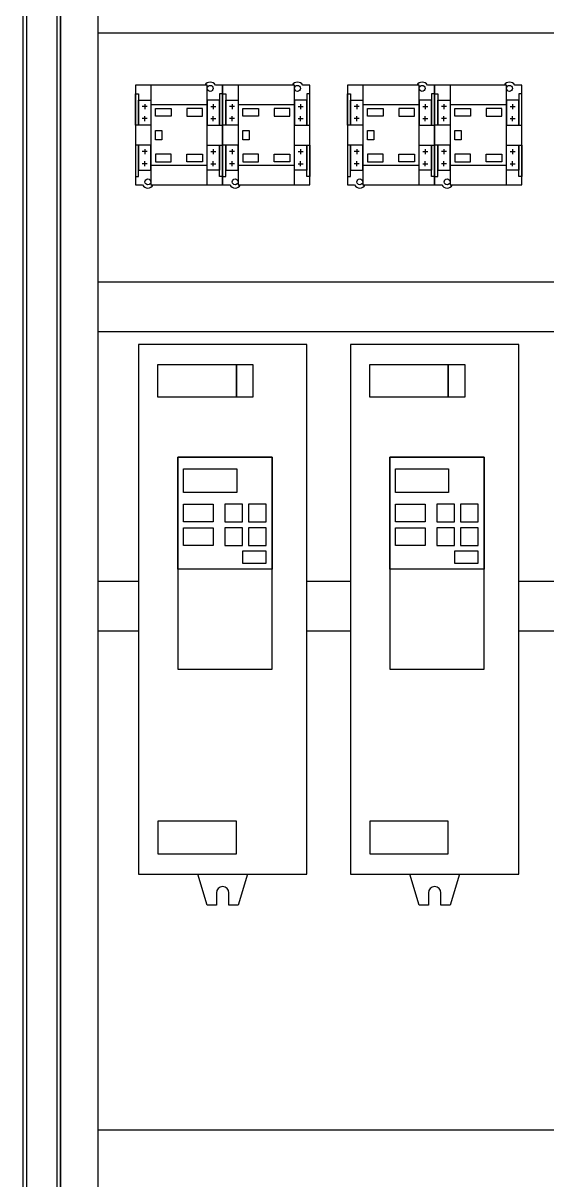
# Model space of a CAD drawing. Header units: millimetres. Extents: x 3151 to 30896, y 1337 to 7086.
# Drawn here: x 19249 to 19669, y 2196 to 3124 of the extents above; entities that cross this region are included whole.
import ezdxf

# ---------------------------------------------------------------- set-up
doc = ezdxf.new("R2010")
doc.units = ezdxf.units.MM

msp = doc.modelspace()

# ---------------------------------------------------------------- linework, layer by layer
at = {"color": 7}
for p, q in [((19248.88, 1336.69), (19248.88, 3536.69)), ((19278.88, 3536.69), (19278.88, 1336.69)), ((19251.53, 3534.04), (19251.53, 1339.34)), ((19276.23, 1339.34), (19276.23, 3534.04)), ((19278.88, 1779.19), (19278.88, 3332.19)), ((19308.88, 3332.19), (19308.88, 1779.19)), ((19308.88, 3116.69), (20188.88, 3116.69)), ((19351.38, 3074.6), (19338.88, 3074.6)), ((19338.88, 3074.6), (19338.88, 2994.6)), ((19396.38, 3074.6), (19351.38, 3074.6)), ((19351.38, 3074.6), (19351.38, 2994.6)), ((19396.38, 2994.6), (19396.38, 3074.6)), ((19408.88, 3074.6), (19403.21, 3074.6)), ((19421.38, 3074.6), (19408.88, 3074.6)), ((19408.88, 3074.6), (19408.88, 2994.6)), ((19408.88, 2994.6), (19408.88, 3074.6)), ((19466.38, 3074.6), (19421.38, 3074.6)), ((19421.38, 3074.6), (19421.38, 2994.6)), ((19466.38, 2994.6), (19466.38, 3074.6)), ((19478.88, 3074.6), (19473.21, 3074.6)), ((19478.88, 2994.6), (19478.88, 3074.6)), ((19521.38, 3074.6), (19508.88, 3074.6)), ((19508.88, 3074.6), (19508.88, 2994.6)), ((19566.38, 3074.6), (19521.38, 3074.6)), ((19521.38, 3074.6), (19521.38, 2994.6)), ((19566.38, 2994.6), (19566.38, 3074.6)), ((19578.88, 3074.6), (19573.21, 3074.6)), ((19578.88, 2994.6), (19578.88, 3074.6)), ((19591.38, 3074.6), (19578.88, 3074.6)), ((19578.88, 3074.6), (19578.88, 2994.6)), ((19636.38, 3074.6), (19591.38, 3074.6)), ((19591.38, 3074.6), (19591.38, 2994.6)), ((19636.38, 2994.6), (19636.38, 3074.6)), ((19648.88, 3074.6), (19643.21, 3074.6)), ((19648.88, 2994.6), (19648.88, 3074.6)), ((19338.88, 3042.68), (19338.88, 3067.68)), ((19338.88, 3067.68), (19341.38, 3067.68)), ((19341.38, 3067.68), (19341.38, 3042.68)), ((19341.38, 3042.68), (19341.38, 3062.68)), ((19341.38, 3062.68), (19351.38, 3062.68)), ((19351.38, 3062.68), (19351.38, 3042.68)), ((19406.38, 3062.68), (19396.38, 3062.68)), ((19396.38, 3062.68), (19396.38, 3042.68)), ((19408.88, 3067.68), (19406.38, 3067.68)), ((19406.38, 3067.68), (19406.38, 3042.68)), ((19406.38, 3042.68), (19406.38, 3062.68)), ((19408.88, 3042.68), (19408.88, 3067.68)), ((19408.88, 3067.68), (19411.38, 3067.68)), ((19408.88, 3042.68), (19408.88, 3067.68)), ((19411.38, 3067.68), (19411.38, 3042.68)), ((19411.38, 3042.68), (19411.38, 3062.68)), ((19411.38, 3062.68), (19421.38, 3062.68)), ((19421.38, 3062.68), (19421.38, 3042.68)), ((19476.38, 3062.68), (19466.38, 3062.68)), ((19466.38, 3062.68), (19466.38, 3042.68)), ((19478.88, 3067.68), (19476.38, 3067.68)), ((19476.38, 3067.68), (19476.38, 3042.68)), ((19476.38, 3042.68), (19476.38, 3062.68)), ((19478.88, 3042.68), (19478.88, 3067.68)), ((19508.88, 3042.68), (19508.88, 3067.68)), ((19508.88, 3067.68), (19511.38, 3067.68)), ((19511.38, 3067.68), (19511.38, 3042.68)), ((19511.38, 3042.68), (19511.38, 3062.68)), ((19511.38, 3062.68), (19521.38, 3062.68)), ((19521.38, 3062.68), (19521.38, 3042.68)), ((19576.38, 3062.68), (19566.38, 3062.68)), ((19566.38, 3062.68), (19566.38, 3042.68)), ((19578.88, 3067.68), (19576.38, 3067.68)), ((19576.38, 3067.68), (19576.38, 3042.68)), ((19576.38, 3042.68), (19576.38, 3062.68)), ((19578.88, 3042.68), (19578.88, 3067.68)), ((19578.88, 3042.68), (19578.88, 3067.68)), ((19578.88, 3067.68), (19581.38, 3067.68)), ((19581.38, 3067.68), (19581.38, 3042.68)), ((19581.38, 3042.68), (19581.38, 3062.68)), ((19581.38, 3062.68), (19591.38, 3062.68)), ((19591.38, 3062.68), (19591.38, 3042.68)), ((19646.38, 3062.68), (19636.38, 3062.68)), ((19636.38, 3062.68), (19636.38, 3042.68)), ((19648.88, 3067.68), (19646.38, 3067.68)), ((19646.38, 3067.68), (19646.38, 3042.68)), ((19646.38, 3042.68), (19646.38, 3062.68)), ((19648.88, 3042.68), (19648.88, 3067.68)), ((19348.38, 3057.54), (19344.38, 3057.54)), ((19346.38, 3059.54), (19346.38, 3055.54)), ((19396.38, 3058.98), (19351.38, 3058.98)), ((19355.03, 3049.8), (19355.03, 3055.96)), ((19355.03, 3055.96), (19367.57, 3055.96)), ((19367.57, 3055.96), (19367.57, 3049.8)), ((19392.73, 3055.96), (19380.19, 3055.96)), ((19380.19, 3055.96), (19380.19, 3049.8)), ((19392.73, 3049.8), (19392.73, 3055.96)), ((19399.38, 3057.54), (19403.38, 3057.54)), ((19401.38, 3059.54), (19401.38, 3055.54)), ((19418.38, 3057.54), (19414.38, 3057.54)), ((19416.38, 3059.54), (19416.38, 3055.54)), ((19466.38, 3058.98), (19421.38, 3058.98)), ((19425.03, 3049.8), (19425.03, 3055.96)), ((19425.03, 3055.96), (19437.57, 3055.96)), ((19437.57, 3055.96), (19437.57, 3049.8)), ((19462.73, 3055.96), (19450.19, 3055.96)), ((19450.19, 3055.96), (19450.19, 3049.8)), ((19462.73, 3049.8), (19462.73, 3055.96)), ((19469.38, 3057.54), (19473.38, 3057.54)), ((19471.38, 3059.54), (19471.38, 3055.54)), ((19518.38, 3057.54), (19514.38, 3057.54)), ((19516.38, 3059.54), (19516.38, 3055.54)), ((19566.38, 3058.98), (19521.38, 3058.98)), ((19525.03, 3049.8), (19525.03, 3055.96)), ((19525.03, 3055.96), (19537.57, 3055.96)), ((19537.57, 3055.96), (19537.57, 3049.8)), ((19562.73, 3055.96), (19550.19, 3055.96)), ((19550.19, 3055.96), (19550.19, 3049.8)), ((19562.73, 3049.8), (19562.73, 3055.96)), ((19569.38, 3057.54), (19573.38, 3057.54)), ((19571.38, 3059.54), (19571.38, 3055.54)), ((19588.38, 3057.54), (19584.38, 3057.54)), ((19586.38, 3059.54), (19586.38, 3055.54)), ((19636.38, 3058.98), (19591.38, 3058.98)), ((19595.03, 3049.8), (19595.03, 3055.96)), ((19595.03, 3055.96), (19607.57, 3055.96)), ((19607.57, 3055.96), (19607.57, 3049.8)), ((19632.73, 3055.96), (19620.19, 3055.96)), ((19620.19, 3055.96), (19620.19, 3049.8)), ((19632.73, 3049.8), (19632.73, 3055.96)), ((19639.38, 3057.54), (19643.38, 3057.54)), ((19641.38, 3059.54), (19641.38, 3055.54)), ((19348.38, 3047.81), (19344.38, 3047.81)), ((19346.38, 3045.81), (19346.38, 3049.81)), ((19367.57, 3049.8), (19355.03, 3049.8)), ((19380.19, 3049.8), (19392.73, 3049.8)), ((19399.38, 3047.81), (19403.38, 3047.81)), ((19401.38, 3045.81), (19401.38, 3049.81)), ((19418.38, 3047.81), (19414.38, 3047.81)), ((19416.38, 3045.81), (19416.38, 3049.81)), ((19437.57, 3049.8), (19425.03, 3049.8)), ((19450.19, 3049.8), (19462.73, 3049.8)), ((19469.38, 3047.81), (19473.38, 3047.81)), ((19471.38, 3045.81), (19471.38, 3049.81)), ((19518.38, 3047.81), (19514.38, 3047.81)), ((19516.38, 3045.81), (19516.38, 3049.81)), ((19537.57, 3049.8), (19525.03, 3049.8)), ((19550.19, 3049.8), (19562.73, 3049.8)), ((19569.38, 3047.81), (19573.38, 3047.81)), ((19571.38, 3045.81), (19571.38, 3049.81)), ((19588.38, 3047.81), (19584.38, 3047.81)), ((19586.38, 3045.81), (19586.38, 3049.81)), ((19607.57, 3049.8), (19595.03, 3049.8)), ((19620.19, 3049.8), (19632.73, 3049.8)), ((19639.38, 3047.81), (19643.38, 3047.81)), ((19641.38, 3045.81), (19641.38, 3049.81)), ((19341.38, 3042.68), (19338.88, 3042.68)), ((19351.38, 3042.68), (19341.38, 3042.68)), ((19355.03, 3038.3), (19360.17, 3038.3)), ((19355.03, 3030.9), (19355.03, 3038.3)), ((19360.17, 3038.3), (19360.17, 3030.9)), ((19396.38, 3042.68), (19406.38, 3042.68)), ((19406.38, 3042.68), (19408.88, 3042.68)), ((19411.38, 3042.68), (19408.88, 3042.68)), ((19421.38, 3042.68), (19411.38, 3042.68)), ((19425.03, 3038.3), (19430.17, 3038.3)), ((19425.03, 3030.9), (19425.03, 3038.3)), ((19430.17, 3038.3), (19430.17, 3030.9)), ((19466.38, 3042.68), (19476.38, 3042.68)), ((19476.38, 3042.68), (19478.88, 3042.68)), ((19511.38, 3042.68), (19508.88, 3042.68)), ((19521.38, 3042.68), (19511.38, 3042.68)), ((19525.03, 3038.3), (19530.17, 3038.3)), ((19525.03, 3030.9), (19525.03, 3038.3)), ((19530.17, 3038.3), (19530.17, 3030.9)), ((19566.38, 3042.68), (19576.38, 3042.68)), ((19576.38, 3042.68), (19578.88, 3042.68)), ((19581.38, 3042.68), (19578.88, 3042.68)), ((19591.38, 3042.68), (19581.38, 3042.68)), ((19595.03, 3038.3), (19600.17, 3038.3)), ((19595.03, 3030.9), (19595.03, 3038.3)), ((19600.17, 3038.3), (19600.17, 3030.9)), ((19636.38, 3042.68), (19646.38, 3042.68)), ((19646.38, 3042.68), (19648.88, 3042.68)), ((19341.38, 3026.53), (19338.88, 3026.53)), ((19338.88, 3026.53), (19338.88, 3001.53)), ((19341.38, 3001.53), (19341.38, 3026.53)), ((19351.38, 3026.53), (19341.38, 3026.53)), ((19341.38, 3026.53), (19341.38, 3006.53)), ((19351.38, 3006.53), (19351.38, 3026.53)), ((19360.17, 3030.9), (19355.03, 3030.9)), ((19396.38, 3026.53), (19406.38, 3026.53)), ((19396.38, 3006.53), (19396.38, 3026.53)), ((19406.38, 3026.53), (19406.38, 3006.53)), ((19406.38, 3026.53), (19408.88, 3026.53)), ((19406.38, 3001.53), (19406.38, 3026.53)), ((19411.38, 3026.53), (19408.88, 3026.53)), ((19408.88, 3026.53), (19408.88, 3001.53)), ((19408.88, 3026.53), (19408.88, 3001.53)), ((19411.38, 3001.53), (19411.38, 3026.53)), ((19421.38, 3026.53), (19411.38, 3026.53)), ((19411.38, 3026.53), (19411.38, 3006.53)), ((19421.38, 3006.53), (19421.38, 3026.53)), ((19430.17, 3030.9), (19425.03, 3030.9)), ((19466.38, 3026.53), (19476.38, 3026.53)), ((19466.38, 3006.53), (19466.38, 3026.53)), ((19476.38, 3026.53), (19476.38, 3006.53)), ((19476.38, 3026.53), (19478.88, 3026.53)), ((19476.38, 3001.53), (19476.38, 3026.53)), ((19478.88, 3026.53), (19478.88, 3001.53)), ((19511.38, 3026.53), (19508.88, 3026.53)), ((19508.88, 3026.53), (19508.88, 3001.53)), ((19511.38, 3001.53), (19511.38, 3026.53)), ((19521.38, 3026.53), (19511.38, 3026.53)), ((19511.38, 3026.53), (19511.38, 3006.53)), ((19521.38, 3006.53), (19521.38, 3026.53)), ((19530.17, 3030.9), (19525.03, 3030.9)), ((19566.38, 3026.53), (19576.38, 3026.53)), ((19566.38, 3006.53), (19566.38, 3026.53)), ((19576.38, 3026.53), (19576.38, 3006.53)), ((19576.38, 3026.53), (19578.88, 3026.53)), ((19576.38, 3001.53), (19576.38, 3026.53)), ((19578.88, 3026.53), (19578.88, 3001.53)), ((19581.38, 3026.53), (19578.88, 3026.53)), ((19578.88, 3026.53), (19578.88, 3001.53)), ((19581.38, 3001.53), (19581.38, 3026.53)), ((19591.38, 3026.53), (19581.38, 3026.53)), ((19581.38, 3026.53), (19581.38, 3006.53)), ((19591.38, 3006.53), (19591.38, 3026.53)), ((19600.17, 3030.9), (19595.03, 3030.9)), ((19636.38, 3026.53), (19646.38, 3026.53)), ((19636.38, 3006.53), (19636.38, 3026.53)), ((19646.38, 3026.53), (19646.38, 3006.53)), ((19646.38, 3026.53), (19648.88, 3026.53)), ((19646.38, 3001.53), (19646.38, 3026.53)), ((19648.88, 3026.53), (19648.88, 3001.53)), ((19348.38, 3021.39), (19344.38, 3021.39)), ((19346.38, 3023.39), (19346.38, 3019.39)), ((19367.57, 3019.41), (19355.03, 3019.41)), ((19355.03, 3019.41), (19355.03, 3013.24)), ((19367.57, 3013.24), (19367.57, 3019.41)), ((19380.19, 3019.41), (19392.73, 3019.41)), ((19380.19, 3013.24), (19380.19, 3019.41)), ((19392.73, 3019.41), (19392.73, 3013.24)), ((19399.38, 3021.39), (19403.38, 3021.39)), ((19401.38, 3023.39), (19401.38, 3019.39)), ((19418.38, 3021.39), (19414.38, 3021.39)), ((19416.38, 3023.39), (19416.38, 3019.39)), ((19437.57, 3019.41), (19425.03, 3019.41)), ((19425.03, 3019.41), (19425.03, 3013.24)), ((19437.57, 3013.24), (19437.57, 3019.41)), ((19450.19, 3019.41), (19462.73, 3019.41)), ((19450.19, 3013.24), (19450.19, 3019.41)), ((19462.73, 3019.41), (19462.73, 3013.24)), ((19469.38, 3021.39), (19473.38, 3021.39)), ((19471.38, 3023.39), (19471.38, 3019.39)), ((19518.38, 3021.39), (19514.38, 3021.39)), ((19516.38, 3023.39), (19516.38, 3019.39)), ((19537.57, 3019.41), (19525.03, 3019.41)), ((19525.03, 3019.41), (19525.03, 3013.24)), ((19537.57, 3013.24), (19537.57, 3019.41)), ((19550.19, 3019.41), (19562.73, 3019.41)), ((19550.19, 3013.24), (19550.19, 3019.41)), ((19562.73, 3019.41), (19562.73, 3013.24)), ((19569.38, 3021.39), (19573.38, 3021.39)), ((19571.38, 3023.39), (19571.38, 3019.39)), ((19588.38, 3021.39), (19584.38, 3021.39)), ((19586.38, 3023.39), (19586.38, 3019.39)), ((19607.57, 3019.41), (19595.03, 3019.41)), ((19595.03, 3019.41), (19595.03, 3013.24)), ((19607.57, 3013.24), (19607.57, 3019.41)), ((19620.19, 3019.41), (19632.73, 3019.41)), ((19620.19, 3013.24), (19620.19, 3019.41)), ((19632.73, 3019.41), (19632.73, 3013.24)), ((19639.38, 3021.39), (19643.38, 3021.39)), ((19641.38, 3023.39), (19641.38, 3019.39)), ((19348.38, 3011.66), (19344.38, 3011.66)), ((19346.38, 3009.66), (19346.38, 3013.66)), ((19396.38, 3010.22), (19351.38, 3010.22)), ((19355.03, 3013.24), (19367.57, 3013.24)), ((19392.73, 3013.24), (19380.19, 3013.24)), ((19399.38, 3011.66), (19403.38, 3011.66)), ((19401.38, 3009.66), (19401.38, 3013.66)), ((19418.38, 3011.66), (19414.38, 3011.66)), ((19416.38, 3009.66), (19416.38, 3013.66)), ((19466.38, 3010.22), (19421.38, 3010.22)), ((19425.03, 3013.24), (19437.57, 3013.24)), ((19462.73, 3013.24), (19450.19, 3013.24)), ((19469.38, 3011.66), (19473.38, 3011.66)), ((19471.38, 3009.66), (19471.38, 3013.66)), ((19518.38, 3011.66), (19514.38, 3011.66)), ((19516.38, 3009.66), (19516.38, 3013.66)), ((19566.38, 3010.22), (19521.38, 3010.22)), ((19525.03, 3013.24), (19537.57, 3013.24)), ((19562.73, 3013.24), (19550.19, 3013.24)), ((19569.38, 3011.66), (19573.38, 3011.66)), ((19571.38, 3009.66), (19571.38, 3013.66)), ((19588.38, 3011.66), (19584.38, 3011.66)), ((19586.38, 3009.66), (19586.38, 3013.66)), ((19636.38, 3010.22), (19591.38, 3010.22)), ((19595.03, 3013.24), (19607.57, 3013.24)), ((19632.73, 3013.24), (19620.19, 3013.24)), ((19639.38, 3011.66), (19643.38, 3011.66)), ((19641.38, 3009.66), (19641.38, 3013.66)), ((19338.88, 3001.53), (19341.38, 3001.53)), ((19341.38, 3006.53), (19351.38, 3006.53)), ((19406.38, 3006.53), (19396.38, 3006.53)), ((19408.88, 3001.53), (19406.38, 3001.53)), ((19408.88, 3001.53), (19411.38, 3001.53)), ((19411.38, 3006.53), (19421.38, 3006.53)), ((19476.38, 3006.53), (19466.38, 3006.53)), ((19478.88, 3001.53), (19476.38, 3001.53)), ((19508.88, 3001.53), (19511.38, 3001.53)), ((19511.38, 3006.53), (19521.38, 3006.53)), ((19576.38, 3006.53), (19566.38, 3006.53)), ((19578.88, 3001.53), (19576.38, 3001.53)), ((19578.88, 3001.53), (19581.38, 3001.53)), ((19581.38, 3006.53), (19591.38, 3006.53)), ((19646.38, 3006.53), (19636.38, 3006.53)), ((19648.88, 3001.53), (19646.38, 3001.53)), ((19338.88, 2994.6), (19344.55, 2994.6)), ((19351.38, 2994.6), (19396.38, 2994.6)), ((19396.38, 2994.6), (19408.88, 2994.6)), ((19396.38, 2994.6), (19408.88, 2994.6)), ((19408.88, 2994.6), (19414.55, 2994.6)), ((19421.38, 2994.6), (19466.38, 2994.6)), ((19466.38, 2994.6), (19478.88, 2994.6)), ((19466.38, 2994.6), (19478.88, 2994.6)), ((19508.88, 2994.6), (19514.55, 2994.6)), ((19521.38, 2994.6), (19566.38, 2994.6)), ((19566.38, 2994.6), (19578.88, 2994.6)), ((19566.38, 2994.6), (19578.88, 2994.6)), ((19578.88, 2994.6), (19584.55, 2994.6)), ((19591.38, 2994.6), (19636.38, 2994.6)), ((19636.38, 2994.6), (19648.88, 2994.6)), ((19636.38, 2994.6), (19648.88, 2994.6)), ((20188.88, 2916.69), (19308.88, 2916.69)), ((20188.88, 2876.69), (19308.88, 2876.69)), ((19476.38, 2866.69), (19341.38, 2866.69)), ((19341.38, 2866.69), (19341.38, 2441.69)), ((19476.38, 2441.69), (19476.38, 2866.69)), ((19646.38, 2866.69), (19511.38, 2866.69)), ((19511.38, 2866.69), (19511.38, 2441.69)), ((19646.38, 2441.69), (19646.38, 2866.69)), ((19356.9, 2850.49), (19419.86, 2850.49)), ((19356.9, 2824.29), (19356.9, 2850.49)), ((19419.86, 2850.49), (19433.03, 2850.49)), ((19419.86, 2824.29), (19419.86, 2850.49)), ((19419.86, 2850.49), (19419.86, 2824.29)), ((19433.03, 2850.49), (19433.03, 2824.29)), ((19526.9, 2850.49), (19589.86, 2850.49)), ((19526.9, 2824.29), (19526.9, 2850.49)), ((19589.86, 2850.49), (19603.03, 2850.49)), ((19589.86, 2824.29), (19589.86, 2850.49)), ((19589.86, 2850.49), (19589.86, 2824.29)), ((19603.03, 2850.49), (19603.03, 2824.29)), ((19419.86, 2824.29), (19356.9, 2824.29)), ((19433.03, 2824.29), (19419.86, 2824.29)), ((19589.86, 2824.29), (19526.9, 2824.29)), ((19603.03, 2824.29), (19589.86, 2824.29)), ((19448.48, 2776.29), (19372.88, 2776.29)), ((19372.88, 2776.29), (19372.88, 2606.19)), ((19372.88, 2776.29), (19448.48, 2776.29)), ((19372.88, 2686.51), (19372.88, 2776.29)), ((19448.48, 2606.19), (19448.48, 2776.29)), ((19448.48, 2776.29), (19448.48, 2686.51)), ((19618.48, 2776.29), (19542.88, 2776.29)), ((19542.88, 2776.29), (19542.88, 2606.19)), ((19542.88, 2776.29), (19618.48, 2776.29)), ((19542.88, 2686.51), (19542.88, 2776.29)), ((19618.48, 2606.19), (19618.48, 2776.29)), ((19618.48, 2776.29), (19618.48, 2686.51)), ((19377.6, 2766.84), (19420.13, 2766.84)), ((19377.6, 2747.94), (19377.6, 2766.84)), ((19420.13, 2766.84), (19420.13, 2747.94)), ((19547.6, 2766.84), (19590.13, 2766.84)), ((19547.6, 2747.94), (19547.6, 2766.84)), ((19590.13, 2766.84), (19590.13, 2747.94)), ((19420.13, 2747.94), (19377.6, 2747.94)), ((19590.13, 2747.94), (19547.6, 2747.94)), ((19377.6, 2738.49), (19401.23, 2738.49)), ((19377.6, 2724.31), (19377.6, 2738.49)), ((19401.23, 2738.49), (19401.23, 2724.31)), ((19424.85, 2738.49), (19410.68, 2738.49)), ((19410.68, 2738.49), (19410.68, 2724.31)), ((19424.85, 2724.31), (19424.85, 2738.49)), ((19443.75, 2738.49), (19429.58, 2738.49)), ((19429.58, 2738.49), (19429.58, 2724.31)), ((19443.75, 2724.31), (19443.75, 2738.49)), ((19547.6, 2738.49), (19571.23, 2738.49)), ((19547.6, 2724.31), (19547.6, 2738.49)), ((19571.23, 2738.49), (19571.23, 2724.31)), ((19594.85, 2738.49), (19580.68, 2738.49)), ((19580.68, 2738.49), (19580.68, 2724.31)), ((19594.85, 2724.31), (19594.85, 2738.49)), ((19613.75, 2738.49), (19599.58, 2738.49)), ((19599.58, 2738.49), (19599.58, 2724.31)), ((19613.75, 2724.31), (19613.75, 2738.49)), ((19401.23, 2724.31), (19377.6, 2724.31)), ((19377.6, 2719.59), (19401.23, 2719.59)), ((19377.6, 2705.41), (19377.6, 2719.59)), ((19401.23, 2719.59), (19401.23, 2705.41)), ((19410.68, 2724.31), (19424.85, 2724.31)), ((19424.85, 2719.59), (19410.68, 2719.59)), ((19410.68, 2719.59), (19410.68, 2705.41)), ((19424.85, 2705.41), (19424.85, 2719.59)), ((19429.58, 2724.31), (19443.75, 2724.31)), ((19443.75, 2719.59), (19429.58, 2719.59)), ((19429.58, 2719.59), (19429.58, 2705.41)), ((19443.75, 2705.41), (19443.75, 2719.59)), ((19571.23, 2724.31), (19547.6, 2724.31)), ((19547.6, 2719.59), (19571.23, 2719.59)), ((19547.6, 2705.41), (19547.6, 2719.59)), ((19571.23, 2719.59), (19571.23, 2705.41)), ((19580.68, 2724.31), (19594.85, 2724.31)), ((19594.85, 2719.59), (19580.68, 2719.59)), ((19580.68, 2719.59), (19580.68, 2705.41)), ((19594.85, 2705.41), (19594.85, 2719.59)), ((19599.58, 2724.31), (19613.75, 2724.31)), ((19613.75, 2719.59), (19599.58, 2719.59)), ((19599.58, 2719.59), (19599.58, 2705.41)), ((19613.75, 2705.41), (19613.75, 2719.59)), ((19401.23, 2705.41), (19377.6, 2705.41)), ((19410.68, 2705.41), (19424.85, 2705.41)), ((19443.75, 2700.69), (19424.85, 2700.69)), ((19424.85, 2700.69), (19424.85, 2691.24)), ((19429.58, 2705.41), (19443.75, 2705.41)), ((19443.75, 2691.24), (19443.75, 2700.69)), ((19571.23, 2705.41), (19547.6, 2705.41)), ((19580.68, 2705.41), (19594.85, 2705.41)), ((19613.75, 2700.69), (19594.85, 2700.69)), ((19594.85, 2700.69), (19594.85, 2691.24)), ((19599.58, 2705.41), (19613.75, 2705.41)), ((19613.75, 2691.24), (19613.75, 2700.69)), ((19424.85, 2691.24), (19443.75, 2691.24)), ((19594.85, 2691.24), (19613.75, 2691.24)), ((19448.48, 2686.51), (19372.88, 2686.51)), ((19618.48, 2686.51), (19542.88, 2686.51)), ((19308.88, 2676.69), (19341.38, 2676.69)), ((19476.38, 2676.69), (19511.38, 2676.69)), ((19646.38, 2676.69), (19681.38, 2676.69)), ((19341.38, 2636.69), (19308.88, 2636.69)), ((19511.38, 2636.69), (19476.38, 2636.69)), ((19681.38, 2636.69), (19646.38, 2636.69)), ((19372.88, 2606.19), (19448.48, 2606.19)), ((19542.88, 2606.19), (19618.48, 2606.19)), ((19419.86, 2484.08), (19356.9, 2484.08)), ((19356.9, 2484.08), (19356.9, 2457.88)), ((19419.86, 2457.88), (19419.86, 2484.08)), ((19589.86, 2484.08), (19526.9, 2484.08)), ((19526.9, 2484.08), (19526.9, 2457.88)), ((19589.86, 2457.88), (19589.86, 2484.08)), ((19356.9, 2457.88), (19419.86, 2457.88)), ((19526.9, 2457.88), (19589.86, 2457.88)), ((19341.38, 2441.69), (19476.38, 2441.69)), ((19388.88, 2441.69), (19428.88, 2441.69)), ((19396.38, 2416.69), (19388.88, 2441.69)), ((19428.88, 2441.69), (19421.38, 2416.69)), ((19511.38, 2441.69), (19646.38, 2441.69)), ((19558.88, 2441.69), (19598.88, 2441.69)), ((19566.38, 2416.69), (19558.88, 2441.69)), ((19598.88, 2441.69), (19591.38, 2416.69)), ((19403.88, 2426.69), (19403.88, 2416.69)), ((19413.88, 2416.69), (19413.88, 2426.69)), ((19573.88, 2426.69), (19573.88, 2416.69)), ((19583.88, 2416.69), (19583.88, 2426.69)), ((19403.88, 2416.69), (19396.38, 2416.69)), ((19421.38, 2416.69), (19413.88, 2416.69)), ((19573.88, 2416.69), (19566.38, 2416.69)), ((19591.38, 2416.69), (19583.88, 2416.69)), ((19308.88, 2236.69), (20188.88, 2236.69))]:
    msp.add_line(p, q, dxfattribs=at)
for centre in [(19398.88, 3072.1), (19468.88, 3072.1), (19568.88, 3072.1), (19638.88, 3072.1), (19348.88, 2997.1), (19418.88, 2997.1), (19518.88, 2997.1), (19588.88, 2997.1)]:
    msp.add_circle(centre, 2.4, dxfattribs=at)
for centre, start, end in [((19398.88, 3072.1), 30, 150), ((19468.88, 3072.1), 30, 150), ((19568.88, 3072.1), 30, 150), ((19638.88, 3072.1), 30, 150), ((19348.88, 2997.1), 210, 330), ((19418.88, 2997.1), 210, 330), ((19518.88, 2997.1), 210, 330), ((19588.88, 2997.1), 210, 330), ((19408.88, 2426.69), 0, 180), ((19578.88, 2426.69), 0, 180)]:
    msp.add_arc(centre, 5, start, end, dxfattribs=at)

doc.saveas('drawing.dxf')
